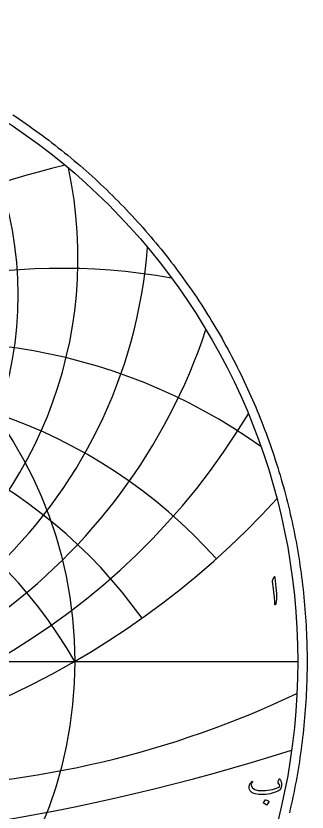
# Model space of a CAD drawing. Header units: millimetres. Extents: x -69 to 69, y -69 to 71.
# Drawn here: x 38.3 to 68.9, y -15.9 to 68 of the extents above; entities that cross this region are included whole.
import ezdxf

# ---------------------------------------------------------------- set-up
doc = ezdxf.new("R2010")
doc.units = ezdxf.units.MM
for name, color, linetype in [('CUT_OUTER', 1, 'Continuous'), ('ENGRAVE', 7, 'Continuous'), ('ENGRAVE_FINE', 8, 'Continuous'), ('TEXT', 5, 'Continuous')]:
    doc.layers.add(name, color=color, linetype=linetype)

msp = doc.modelspace()

# ---------------------------------------------------------------- linework, layer by layer
at = {"layer": 'CUT_OUTER'}
msp.add_lwpolyline([(37.9444, 57.5492), (38.2968, 57.3153), (38.6478, 57.0792), (38.9973, 56.841), (39.3453, 56.6006), (39.6919, 56.3582), (40.037, 56.1136), (40.3805, 55.8668), (40.7225, 55.618), (41.063, 55.3671), (41.402, 55.1141), (41.7394, 54.859), (42.0752, 54.6019), (42.4095, 54.3427), (42.7421, 54.0814), (43.0731, 53.8182), (43.4025, 53.5529), (43.7303, 53.2855), (44.0564, 53.0162), (44.3809, 52.7449), (44.7037, 52.4716), (45.0248, 52.1963), (45.3443, 51.919), (45.662, 51.6398), (45.978, 51.3587), (46.2922, 51.0756), (46.6048, 50.7906), (46.9155, 50.5037), (47.2245, 50.2149), (47.5318, 49.9242), (47.8372, 49.6316), (48.1408, 49.3371), (48.4426, 49.0408), (48.7426, 48.7426), (49.0408, 48.4426), (49.3371, 48.1408), (49.6316, 47.8372), (49.9242, 47.5318), (50.2149, 47.2245), (50.5037, 46.9155), (50.7906, 46.6048), (51.0756, 46.2922), (51.3587, 45.978), (51.6398, 45.662), (51.919, 45.3443), (52.1963, 45.0248), (52.4716, 44.7037), (52.7449, 44.3809), (53.0162, 44.0564), (53.2855, 43.7303), (53.5529, 43.4025), (53.8182, 43.0731), (54.0814, 42.7421), (54.3427, 42.4095), (54.6019, 42.0752), (54.859, 41.7394), (55.1141, 41.402), (55.3671, 41.063), (55.618, 40.7225), (55.8668, 40.3805), (56.1136, 40.037), (56.3582, 39.6919), (56.6006, 39.3453), (56.841, 38.9973), (57.0792, 38.6478), (57.3153, 38.2968), (57.5492, 37.9444), (57.7809, 37.5906), (58.0105, 37.2354), (58.2379, 36.8787), (58.4631, 36.5207), (58.686, 36.1613), (58.9068, 35.8005), (59.1254, 35.4384), (59.3417, 35.0749), (59.5558, 34.7102), (59.7677, 34.3441), (59.9773, 33.9767), (60.1846, 33.6081), (60.3897, 33.2381), (60.5925, 32.867), (60.793, 32.4946), (60.9913, 32.1209), (61.1872, 31.7461), (61.3809, 31.37), (61.5722, 30.9928), (61.7612, 30.6144), (61.9479, 30.2349), (62.1322, 29.8542), (62.3142, 29.4724), (62.4939, 29.0895), (62.6712, 28.7055), (62.8462, 28.3204), (63.0188, 27.9343), (63.189, 27.5471), (63.3568, 27.1589), (63.5223, 26.7696), (63.6853, 26.3793), (63.846, 25.9881), (64.0042, 25.5958), (64.1601, 25.2026), (64.3135, 24.8085), (64.4645, 24.4134), (64.6131, 24.0174), (64.7593, 23.6205), (64.903, 23.2227), (65.0443, 22.824), (65.1831, 22.4245), (65.3194, 22.0241), (65.4534, 21.6229), (65.5848, 21.2208), (65.7138, 20.818), (65.8403, 20.4144), (65.9643, 20.01), (66.0858, 19.6049), (66.2049, 19.1991), (66.3214, 18.7925), (66.4355, 18.3852), (66.5471, 17.9772), (66.6561, 17.5685), (66.7626, 17.1592), (66.8667, 16.7492), (66.9682, 16.3386), (67.0672, 15.9274), (67.1636, 15.5156), (67.2576, 15.1032), (67.349, 14.6902), (67.4379, 14.2767), (67.5242, 13.8626), (67.608, 13.4481), (67.6892, 13.033), (67.7679, 12.6174), (67.8441, 12.2013), (67.9177, 11.7848), (67.9887, 11.3679), (68.0572, 10.9505), (68.1231, 10.5327), (68.1864, 10.1145), (68.2472, 9.6959), (68.3054, 9.277), (68.361, 8.8577), (68.4141, 8.4381), (68.4646, 8.0181), (68.5125, 7.5979), (68.5578, 7.1774), (68.6006, 6.7566), (68.6407, 6.3355), (68.6783, 5.9142), (68.7133, 5.4927), (68.7457, 5.071), (68.7755, 4.6491), (68.8028, 4.227), (68.8274, 3.8047), (68.8495, 3.3824), (68.8689, 2.9598), (68.8858, 2.5372), (68.9001, 2.1145), (68.9117, 1.6917), (68.9208, 1.2688), (68.9273, 0.8459), (68.9312, 0.423), (68.9325, 0), (68.9312, -0.423), (68.9273, -0.8459), (68.9208, -1.2688), (68.9117, -1.6917), (68.9001, -2.1145), (68.8858, -2.5372), (68.8689, -2.9598), (68.8495, -3.3824), (68.8274, -3.8047), (68.8028, -4.227), (68.7755, -4.6491), (68.7457, -5.071), (68.7133, -5.4927), (68.6783, -5.9142), (68.6407, -6.3355), (68.6006, -6.7566), (68.5578, -7.1774), (68.5125, -7.5979), (68.4646, -8.0181), (68.4141, -8.4381), (68.361, -8.8577), (68.3054, -9.277), (68.2472, -9.6959), (68.1864, -10.1145), (68.1231, -10.5327), (68.0572, -10.9505), (67.9887, -11.3679), (67.9177, -11.7848), (67.8441, -12.2013), (67.7679, -12.6174), (67.6892, -13.033), (67.608, -13.4481), (67.5242, -13.8626), (67.4379, -14.2767), (67.349, -14.6902), (67.2576, -15.1032), (67.1636, -15.5156), (67.0672, -15.9274)], dxfattribs=at)
at = {"layer": 'ENGRAVE'}
msp.add_lwpolyline([(-67.95, 0), (67.95, 0)], dxfattribs=at)
for radius in [67.95, 44.4794]:
    msp.add_circle((0, 0), radius, dxfattribs=at)
for centre, radius, start, end in [((0, 38.5202), 38.5202, 146.229962, 33.770038), ((0, 42.4823), 44.8134, 167.806282, 12.193718), ((0, 47.6136), 52.2886, 184.422486, 355.577514), ((0, 54.4139), 61.4588, 198.487195, 341.512805), ((0, 63.7195), 73.1739, 210.960954, 329.039046), ((0, -25.6802), 51.3603, 30, 150), ((0, -25.6802), 51.3603, 30, 150), ((0, 77.0405), 88.9587, 222.338487, 317.661513), ((23.8482, 89.0027), 102.3163, 271.151349, 295.481604)]:
    msp.add_arc(centre, radius, start, end, dxfattribs=at)
at = {"layer": 'ENGRAVE_FINE'}
for centre, radius, start, end in [((61.2089, -25.6802), 79.9025, 102.828506, 168.859628), ((61.2089, -25.6802), 79.9025, 102.828506, 168.859628), ((43.0964, -25.6802), 67.0461, 80.064286, 165.755974), ((43.0964, -25.6802), 67.0461, 80.064286, 165.755974), ((29.6529, -25.6802), 59.3058, 54.517425, 162.412046), ((29.6529, -25.6802), 59.3058, 54.517425, 162.412046), ((18.6936, -25.6802), 54.6565, 41.880809, 158.747401), ((18.6936, -25.6802), 54.6565, 41.880809, 158.747401), ((9.0562, -25.6802), 52.1526, 35.419624, 154.657114), ((9.0562, -25.6802), 52.1526, 35.419624, 154.657114), ((0, 201.6946), 221.4981, 252.309853, 287.690147)]:
    msp.add_arc(centre, radius, start, end, dxfattribs=at)
at = {"layer": 'TEXT'}
for points in [[(65.4293, 8.8235), (65.4703, 8.9028), (65.5033, 8.9307), (65.5282, 8.9071), (65.5451, 8.8321), (65.6437, 7.7819), (65.7023, 7.1373), (65.7155, 6.6224), (65.683, 6.2372), (65.6051, 5.9816), (65.5909, 5.9607), (65.5783, 5.9495), (65.5673, 5.9479), (65.5579, 5.9559), (65.5504, 5.9685), (65.5451, 5.9848), (65.5419, 6.0049), (65.5408, 6.0288), (65.5408, 6.2144), (65.5322, 6.4113), (65.5151, 6.6195), (65.4894, 6.8389), (65.4837, 6.8962), (65.4668, 7.0511), (65.4387, 7.3034), (65.3993, 7.6533), (65.305, 8.4292), (65.3029, 8.4704), (65.305, 8.5085), (65.3115, 8.5433), (65.3222, 8.5749)], [(66.0602, -12.3909), (66.089, -12.4271), (66.1154, -12.467), (66.1394, -12.5106), (66.161, -12.5581), (66.1801, -12.609), (66.1969, -12.6631), (66.2112, -12.7204), (66.2231, -12.781), (66.2387, -12.9026), (66.2424, -13.0231), (66.2344, -13.1426), (66.2145, -13.261), (66.1845, -13.3666), (66.146, -13.4518), (66.0988, -13.5166), (66.0431, -13.5611), (65.8663, -13.6546), (65.6787, -13.7379), (65.4805, -13.811), (65.2715, -13.874), (65.0518, -13.9262), (64.8214, -13.9672), (64.5803, -13.997), (64.3285, -14.0155), (63.8565, -14.0106), (63.4691, -13.9447), (63.1663, -13.8177), (62.9483, -13.6297), (62.8588, -13.4826), (62.8175, -13.3243), (62.8245, -13.1547), (62.8797, -12.9739), (62.8983, -12.9349), (62.9199, -12.8951), (62.9444, -12.8545), (62.9718, -12.8131), (63.0022, -12.7709), (63.0356, -12.7279), (63.0719, -12.6841), (63.1112, -12.6395), (63.1243, -12.6269), (63.1379, -12.6191), (63.1521, -12.6162), (63.1669, -12.6181), (63.1768, -12.6218), (63.1851, -12.6288), (63.1918, -12.639), (63.1969, -12.6524), (63.1993, -12.665), (63.198, -12.677), (63.1929, -12.6885), (63.184, -12.6995), (63.1473, -12.7432), (63.1144, -12.7885), (63.0852, -12.8353), (63.0597, -12.8838), (63.0423, -12.9302), (63.0329, -12.9749), (63.0316, -13.0181), (63.0383, -13.0596), (63.1722, -13.302), (63.4241, -13.4722), (63.7938, -13.5699), (64.2814, -13.5954), (64.5494, -13.5851), (64.8048, -13.5627), (65.0477, -13.5283), (65.278, -13.4818), (65.4959, -13.4233), (65.7018, -13.3527), (65.8956, -13.27), (66.0774, -13.1753), (66.0597, -13.0869), (66.0195, -12.9889), (65.9568, -12.8812), (65.8716, -12.7638), (65.8689, -12.7526), (65.8695, -12.7317), (65.8732, -12.7011), (65.8802, -12.6609), (65.8821, -12.6569), (65.8834, -12.6534), (65.8842, -12.6505), (65.8845, -12.6481), (65.8984, -12.5934), (65.9188, -12.5323), (65.9456, -12.4648), (65.9788, -12.3909), (65.9935, -12.3684), (66.012, -12.3609), (66.0342, -12.3684), (66.0602, -12.3909)], [(64.5643, -14.5727), (64.5696, -14.5673), (64.5771, -14.5641), (64.5868, -14.5631), (64.5985, -14.5641), (64.6819, -14.5979), (64.7604, -14.6391), (64.834, -14.6879), (64.9029, -14.7442), (64.9096, -14.7527), (64.9125, -14.7613), (64.9117, -14.7699), (64.9072, -14.7784), (64.7057, -15.1042), (64.6982, -15.112), (64.6886, -15.1139), (64.6768, -15.1098), (64.6628, -15.0999), (64.6508, -15.0914), (64.6318, -15.0785), (64.6058, -15.0614), (64.5728, -15.0399), (64.5324, -15.0142), (64.4839, -14.9842), (64.4274, -14.9499), (64.3628, -14.9113), (64.3542, -14.9049), (64.3499, -14.8985), (64.3499, -14.892), (64.3542, -14.8856)]]:
    msp.add_lwpolyline(points, close=True, dxfattribs=at)

doc.saveas('drawing.dxf')
